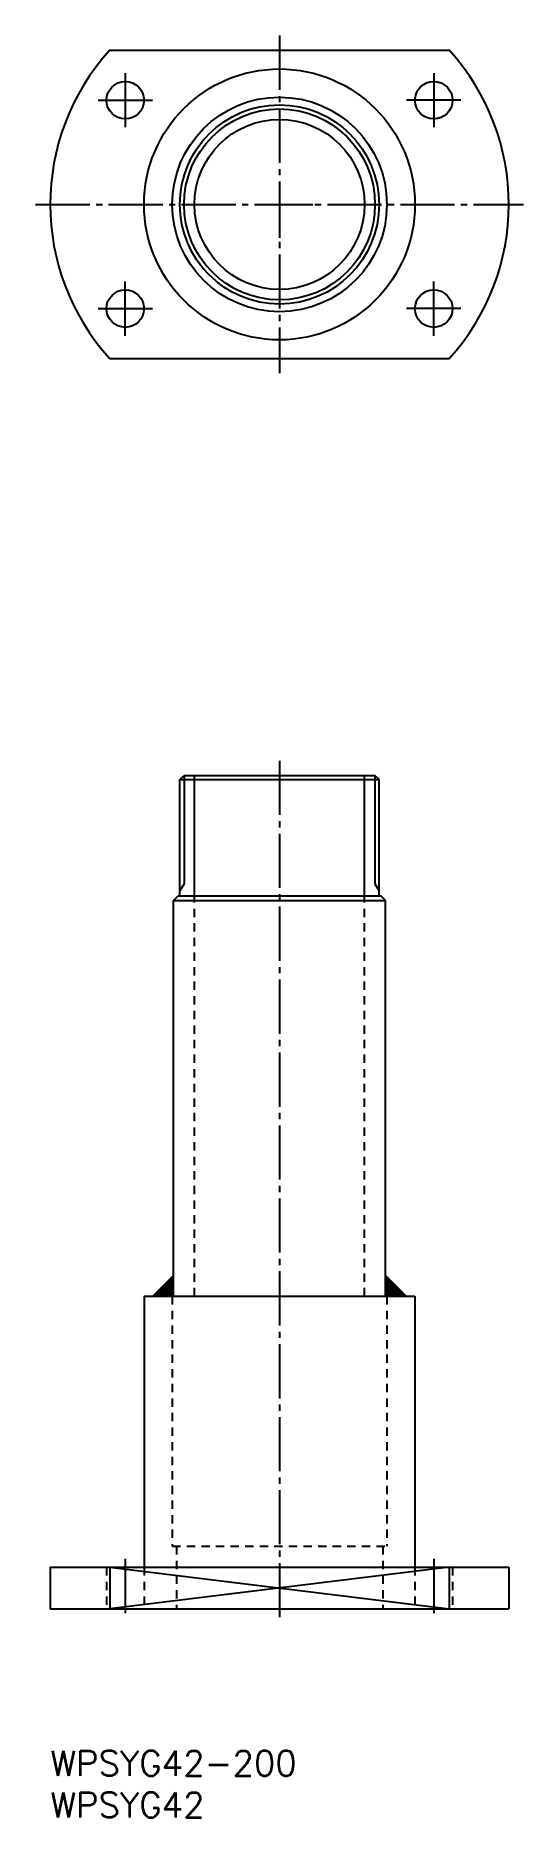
# Model space of a CAD drawing. Extents: x -65 to 52, y -3906 to -3478.
import ezdxf

# ---------------------------------------------------------------- set-up
doc = ezdxf.new("R2010")
doc.units = 0
doc.linetypes.add('CENTER', pattern=[17.5, 13, -1.5, 1.5, -1.5])
doc.linetypes.add('DASHED', pattern=[3.5, 2, -1.5])
doc.layers.get('0').update_dxf_attribs({"linetype": 'CONTINUOUS'})
doc.layers.add('CENTER', color=1, linetype='CENTER')
doc.styles.get("Standard").update_dxf_attribs({"font": 'txt.shx', "bigfont": '@extfont2.shx'})

# ---------------------------------------------------------------- blocks, each defined once
blk = doc.blocks.new('*U2')
at = {"color": 3, "linetype": 'CONTINUOUS'}
for p, q in [((-32.09, -3775.64), (-37.09, -3780.64)), ((-32.09, -3780.64), (-32.09, -3775.64)), ((18.71, -3775.64), (18.71, -3780.64)), ((23.71, -3780.64), (18.71, -3775.64)), ((-37.09, -3780.64), (-32.09, -3780.64)), ((18.71, -3780.64), (23.71, -3780.64))]:
    blk.add_line(p, q, dxfattribs=at)
for points in [[(-32.09, -3775.64), (-37.09, -3780.64), (-32.09, -3780.64)], [(18.71, -3775.64), (18.71, -3780.64), (23.71, -3780.64)], [(-37.09, -3780.64), (-37.09, -3780.64), (-32.09, -3780.64)], [(18.71, -3780.64), (18.71, -3780.64), (23.71, -3780.64)]]:
    blk.add_solid(points, dxfattribs=at)

msp = doc.modelspace()

# ---------------------------------------------------------------- linework, layer by layer
at = {"color": 7, "linetype": 'CONTINUOUS'}
for p, q in [((-47.39, -3481.64), (34, -3481.64)), ((-47.39, -3555.64), (34, -3555.64)), ((-30.59, -3656.64), (-29.59, -3655.64)), ((-30.59, -3684.64), (-30.59, -3656.64)), ((-30.59, -3656.64), (17.21, -3656.64)), ((-29.59, -3655.64), (16.21, -3655.64)), ((17.21, -3656.64), (16.21, -3655.64)), ((17.21, -3684.64), (17.21, -3656.64)), ((-32.09, -3685.64), (-31.09, -3684.64)), ((17.71, -3684.64), (-31.09, -3684.64)), ((18.71, -3685.64), (17.71, -3684.64)), ((-32.09, -3685.64), (18.71, -3685.64)), ((-32.09, -3780.64), (-32.09, -3685.64)), ((18.71, -3780.64), (18.71, -3685.64)), ((-32.09, -3775.64), (-37.09, -3780.64)), ((18.71, -3775.64), (23.71, -3780.64)), ((-39.19, -3780.64), (-39.19, -3845.64)), ((-39.19, -3780.64), (25.81, -3780.64)), ((25.81, -3780.64), (25.81, -3845.64)), ((-61.69, -3845.64), (-61.69, -3855.64)), ((-61.69, -3845.64), (48.31, -3845.64)), ((-47.39, -3845.64), (-47.39, -3855.64)), ((34, -3845.64), (34, -3855.64)), ((48.31, -3845.64), (48.31, -3855.64)), ((-61.69, -3855.64), (48.31, -3855.64))]:
    msp.add_line(p, q, dxfattribs=at)
at = {"color": 3}
for p, q in [((-29.59, -3655.64), (-29.59, -3681.64)), ((16.21, -3655.64), (16.21, -3681.64)), ((-29.59, -3681.64), (-30.59, -3683.37)), ((16.21, -3681.64), (17.21, -3683.37))]:
    msp.add_line(p, q, dxfattribs=at)
at = {"color": 3, "linetype": 'DASHED'}
for p, q in [((-27.09, -3684.64), (-27.09, -3655.64)), ((-27.09, -3780.64), (-27.09, -3655.64)), ((13.71, -3684.64), (13.71, -3655.64)), ((13.71, -3780.64), (13.71, -3655.64)), ((-32.44, -3780.64), (-32.44, -3840.64)), ((19.06, -3780.64), (19.06, -3840.64)), ((-32.44, -3840.64), (19.06, -3840.64)), ((-31.44, -3840.64), (-31.44, -3855.64)), ((18.06, -3840.64), (18.06, -3855.64)), ((-48.19, -3845.64), (-48.19, -3855.64)), ((-39.19, -3845.64), (-39.19, -3855.64)), ((25.81, -3845.64), (25.81, -3855.64)), ((34.81, -3845.64), (34.81, -3855.64))]:
    msp.add_line(p, q, dxfattribs=at)
at = {"color": 3, "linetype": 'CONTINUOUS'}
for p, q in [((34, -3845.64), (-47.39, -3855.64)), ((-47.39, -3845.64), (34, -3855.64))]:
    msp.add_line(p, q, dxfattribs=at)
at = {"color": 7, "linetype": 'CONTINUOUS'}
for centre, radius in [((-6.69, -3518.64), 32.5), ((-43.69, -3493.64), 4.5), ((-6.69, -3518.64), 25.75), ((30.31, -3493.64), 4.5), ((-6.69, -3518.64), 23.9), ((-6.69, -3518.64), 20.4), ((-43.69, -3543.64), 4.5), ((30.31, -3543.64), 4.5)]:
    msp.add_circle(centre, radius, dxfattribs=at)
at = {"color": 3}
msp.add_circle((-6.69, -3518.64), 22.9, dxfattribs=at)
at = {"color": 7, "linetype": 'CONTINUOUS'}
for start, end in [(137.7221, 222.2779), (317.7221, 42.2779)]:
    msp.add_arc((-6.69, -3518.64), 55, start, end, dxfattribs=at)
at = {"layer": 'CENTER', "color": 1, "linetype": 'CENTER'}
for p, q in [((-6.69, -3478.14), (-6.69, -3559.14)), ((-43.69, -3487.14), (-43.69, -3500.14)), ((30.31, -3487.14), (30.31, -3500.14)), ((-50.19, -3493.64), (-37.19, -3493.64)), ((36.81, -3493.64), (23.81, -3493.64)), ((-65.19, -3518.64), (51.81, -3518.64)), ((-2.69, -3518.64), (1.31, -3518.64)), ((-6.69, -3522.64), (-6.69, -3526.64)), ((-43.69, -3550.14), (-43.69, -3537.14)), ((30.31, -3550.14), (30.31, -3537.14)), ((-50.19, -3543.64), (-37.19, -3543.64)), ((36.81, -3543.64), (23.81, -3543.64)), ((-6.69, -3652.14), (-6.69, -3859.14)), ((-43.69, -3843.64), (-43.69, -3857.64)), ((30.31, -3843.64), (30.31, -3857.64))]:
    msp.add_line(p, q, dxfattribs=at)

# ---------------------------------------------------------------- block references
at = {"color": 3, "linetype": 'CONTINUOUS'}
msp.add_blockref('*U2', (0, 0), dxfattribs=at)

# ---------------------------------------------------------------- texts
at = {"color": 7, "linetype": 'CONTINUOUS'}
for s, p in [('WPSYG42-200', (-61.69, -3895.68)), ('WPSYG42', (-61.69, -3905.68))]:
    msp.add_text(s, height=6, dxfattribs=at).set_placement(p)

doc.saveas('drawing.dxf')
